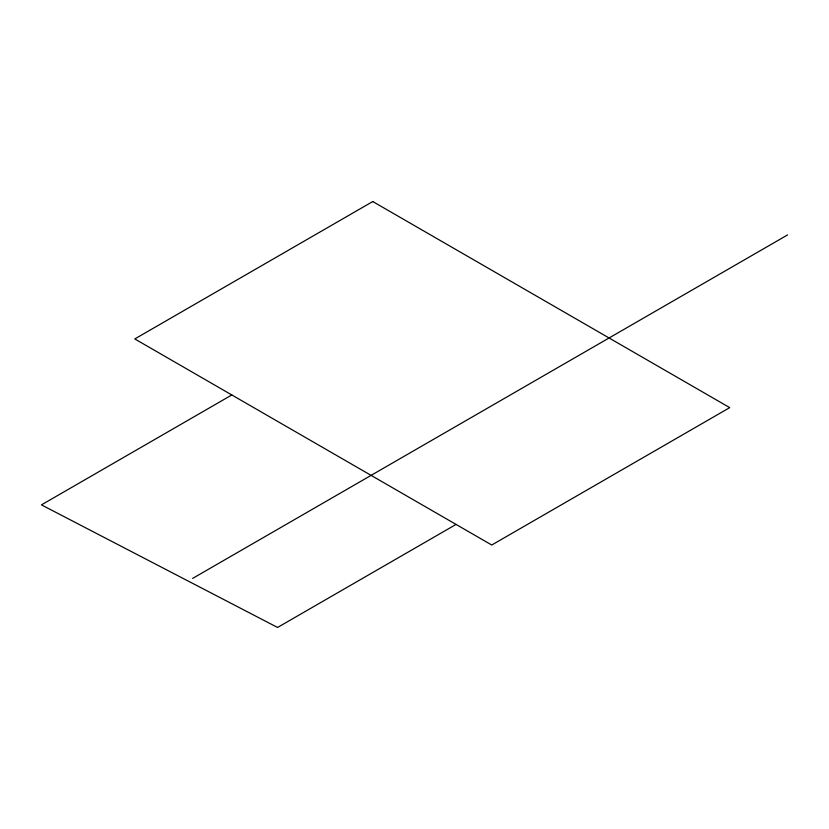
<?xml version="1.0" encoding="UTF-8"?>
<svg xmlns="http://www.w3.org/2000/svg" width="829" height="829" viewBox="0 0 829 829"><rect width="100%" height="100%" fill="white"/><g stroke="black" fill="none" stroke-linecap="round" stroke-linejoin="round"><path stroke-width="1.24" d="M231.83 394.956L41.45 504.871L277.57 627.46L456.054 524.415M192.618 578.414L787.55 234.939M372.76 201.54L134.785 338.937L491.742 545.026L729.717 407.63L372.76 201.54"/></g></svg>
